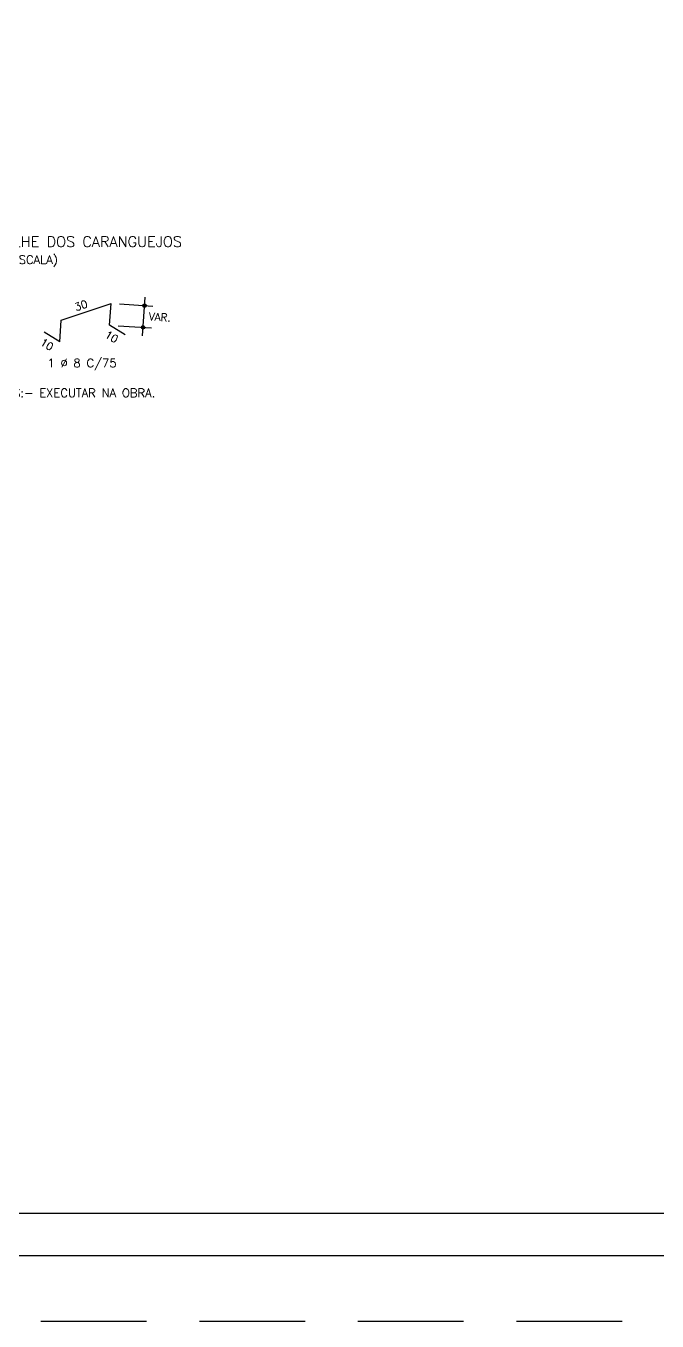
# Model space of a CAD drawing. Extents: x -1.9 to 86, y -1.5 to 61.
# Drawn here: x 50.2 to 65.13, y -1.55 to 29.08 of the extents above; entities that cross this region are included whole.
import ezdxf

# ---------------------------------------------------------------- set-up
doc = ezdxf.new("R2010")
doc.units = 0
doc.header["$MEASUREMENT"] = 0
doc.linetypes.add('HIDDEN', pattern=[0.375, 0.25, -0.125])
doc.layers.get('0').update_dxf_attribs({"linetype": 'CONTINUOUS'})
doc.layers.get('Defpoints').update_dxf_attribs({"linetype": 'CONTINUOUS'})
for name, color, linetype in [('ARQ_FOLHA', 7, 'CONTINUOUS'), ('PENA_01', 1, 'CONTINUOUS'), ('PENA_02', 2, 'CONTINUOUS'), ('PENA_03', 3, 'CONTINUOUS'), ('PENA_05', 5, 'CONTINUOUS')]:
    doc.layers.add(name, color=color, linetype=linetype)
doc.styles.get("Standard").update_dxf_attribs({"font": 'ROMANS.SHX'})

# ---------------------------------------------------------------- blocks, each defined once
blk = doc.blocks.new('FOLHA A1 - 841 X 594')
at = {"layer": 'ARQ_FOLHA', "color": 1}
for points in [[(-841, 0), (0, 0), (0, 594), (-841, 594)], [(-816, 10), (-10, 10), (-10, 584), (-816, 584)]]:
    blk.add_lwpolyline(points, close=True, dxfattribs=at)
at = {"layer": 'Defpoints', "color": 8, "linetype": 'HIDDEN', "ltscale": 100}
blk.add_lwpolyline([(-860.5, 609.5), (-860.5, -15.5), (19.5, -15.5), (19.5, 609.5)], close=True, dxfattribs=at)
blk = doc.blocks.new('*U24')
blk.add_blockref('FOLHA A1 - 841 X 594', (0, 0))

msp = doc.modelspace()

# ---------------------------------------------------------------- linework, layer by layer
at = {"layer": 'PENA_01', "linetype": 'Continuous'}
for p, q in [((52.409, 22.502), (53.201, 22.45)), ((52.954, 21.751), (53.014, 22.662)), ((52.376, 21.989), (53.167, 21.937))]:
    msp.add_line(p, q, dxfattribs=at)
at = {"layer": 'PENA_02', "linetype": 'Continuous'}
for centre, radius in [((53.001, 22.463), 0.04), ((53.001, 22.463), 0.02), ((52.968, 21.95), 0.04), ((52.968, 21.95), 0.02)]:
    msp.add_circle(centre, radius, dxfattribs=at)
at = {"layer": 'PENA_05', "linetype": 'Continuous'}
for p, q in [((51.034, 22.12), (52.21, 22.515)), ((52.176, 22.002), (52.21, 22.515)), ((51, 21.608), (51.034, 22.12)), ((51, 21.608), (50.63, 21.834)), ((52.546, 21.776), (52.176, 22.002))]:
    msp.add_line(p, q, dxfattribs=at)

# ---------------------------------------------------------------- block references
at = {"xscale": 0.09999999999999938, "yscale": 0.09999999999999938, "zscale": 0.09999999999999938}
msp.add_blockref('*U24', (84.1, 0.003), dxfattribs=at)

# ---------------------------------------------------------------- texts
at = {"layer": 'PENA_01', "linetype": 'Continuous'}
for s, rotation, p in [('30', 18.558, (51.381, 22.333)), ('VAR.', 356.248, (53.101, 22.119)), ('10', 328.465, (52.046, 21.731)), ('10', 328.465, (50.515, 21.55))]:
    msp.add_text(s, height=0.18, rotation=rotation, dxfattribs=at).set_placement(p)
msp.add_text('1 %%c 8 C/75', height=0.2, dxfattribs=at).set_placement((50.705, 21.006))
at = {"layer": 'PENA_03', "linetype": 'Continuous'}
for s, p in [('(SEM ESCALA)', (49.066, 23.45)), ('OBS:- EXECUTAR NA OBRA.', (49.527, 20.3))]:
    msp.add_text(s, height=0.2, dxfattribs=at).set_placement(p)
at = {"layer": 'PENA_05', "linetype": 'Continuous'}
msp.add_text('DETALHE DOS CARANGUEJOS', height=0.25, dxfattribs=at).set_placement((49.099, 23.85))

doc.saveas('drawing.dxf')
